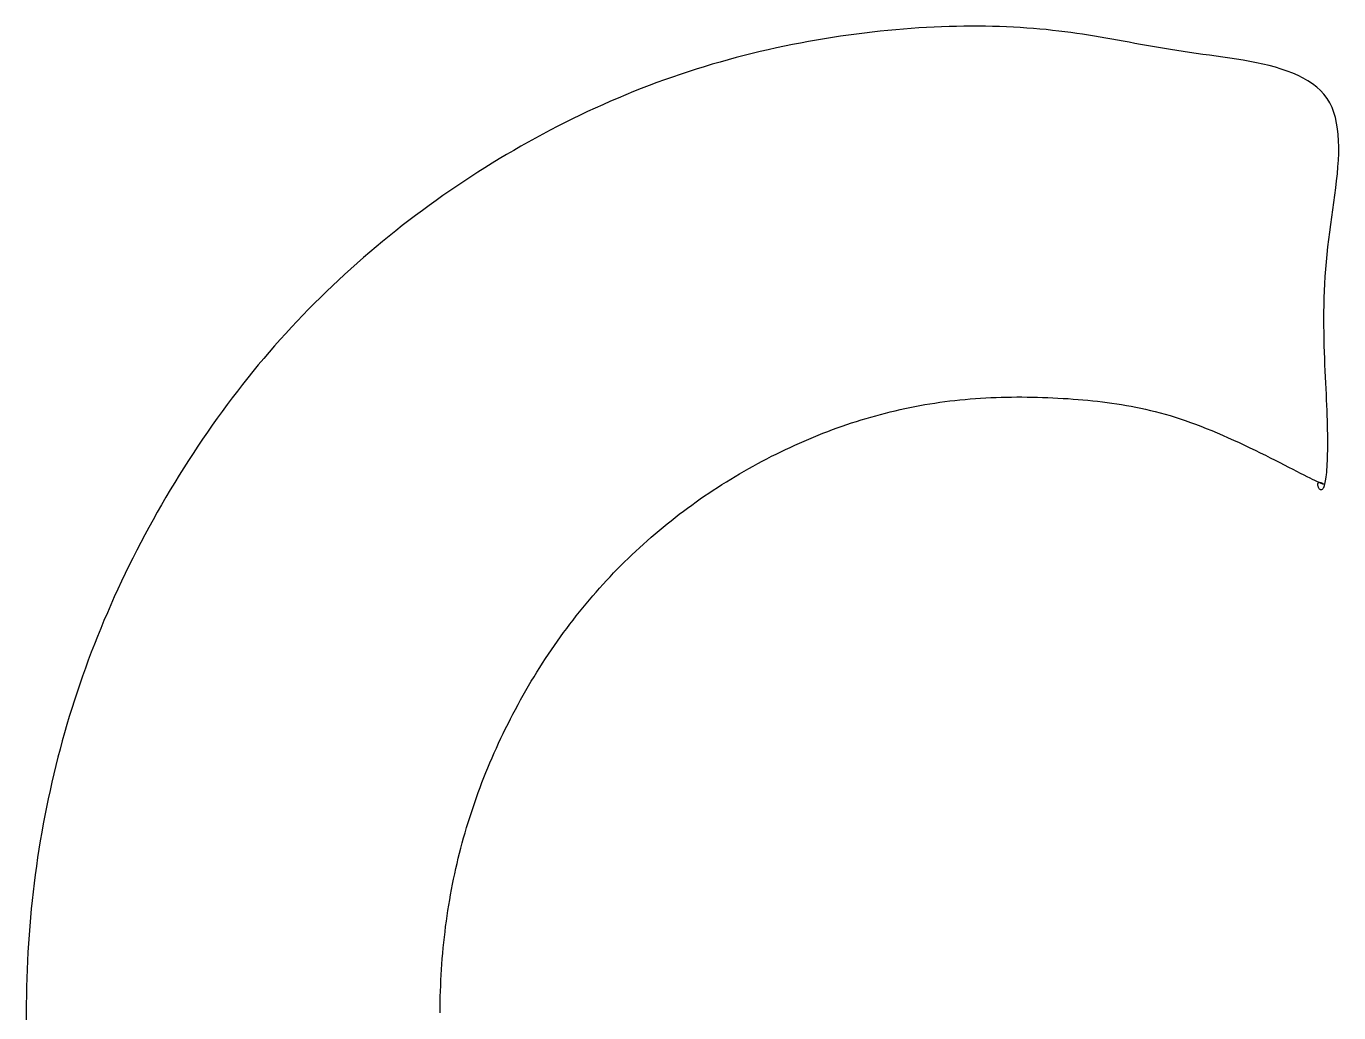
# Model space of a CAD drawing. Extents: x 4 to 588, y 3 to 416.
# Drawn here: x 454.784 to 458.423, y 406.915 to 409.648 of the extents above; entities that cross this region are included whole.
import ezdxf

# ---------------------------------------------------------------- set-up
doc = ezdxf.new("R2010")
doc.units = 0
doc.header["$LTSCALE"] = 0.5
doc.header["$MEASUREMENT"] = 0
doc.layers.add('M2-2-0', color=7, linetype='Continuous')

msp = doc.modelspace()

# ---------------------------------------------------------------- linework, layer by layer
at = {"layer": 'M2-2-0', "color": 7, "linetype": 'Continuous'}
for p, q in [((457.173, 409.6367), (457.1512, 409.6345)), ((457.1946, 409.6387), (457.173, 409.6367)), ((457.2161, 409.6405), (457.1946, 409.6387)), ((457.2375, 409.6421), (457.2161, 409.6405)), ((457.2588, 409.6435), (457.2375, 409.6421)), ((457.2799, 409.6447), (457.2588, 409.6435)), ((457.301, 409.6458), (457.2799, 409.6447)), ((457.3218, 409.6466), (457.301, 409.6458)), ((457.3425, 409.6473), (457.3218, 409.6466)), ((457.3631, 409.6478), (457.3425, 409.6473)), ((457.3835, 409.6481), (457.3631, 409.6478)), ((457.4037, 409.6483), (457.3835, 409.6481)), ((457.4237, 409.6483), (457.4037, 409.6483)), ((457.4435, 409.6481), (457.4237, 409.6483)), ((457.4631, 409.6477), (457.4435, 409.6481)), ((457.4825, 409.6472), (457.4631, 409.6477)), ((457.5017, 409.6465), (457.4825, 409.6472)), ((457.5207, 409.6456), (457.5017, 409.6465)), ((457.5394, 409.6446), (457.5207, 409.6456)), ((457.5579, 409.6434), (457.5394, 409.6446)), ((457.5761, 409.642), (457.5579, 409.6434)), ((457.594, 409.6405), (457.5761, 409.642)), ((457.6117, 409.6389), (457.594, 409.6405)), ((457.6291, 409.637), (457.6117, 409.6389)), ((457.6463, 409.6351), (457.6291, 409.637)), ((456.9304, 409.6019), (456.9081, 409.5976)), ((456.9527, 409.6061), (456.9304, 409.6019)), ((456.975, 409.61), (456.9527, 409.6061)), ((456.9972, 409.6138), (456.975, 409.61)), ((457.0194, 409.6174), (456.9972, 409.6138)), ((457.0415, 409.6207), (457.0194, 409.6174)), ((457.0636, 409.6239), (457.0415, 409.6207)), ((457.0856, 409.6268), (457.0636, 409.6239)), ((457.1076, 409.6296), (457.0856, 409.6268)), ((457.1294, 409.6322), (457.1076, 409.6296)), ((457.1512, 409.6345), (457.1294, 409.6322)), ((457.6632, 409.633), (457.6463, 409.6351)), ((457.6799, 409.6308), (457.6632, 409.633)), ((457.6965, 409.6284), (457.6799, 409.6308)), ((457.7128, 409.626), (457.6965, 409.6284)), ((457.7291, 409.6234), (457.7128, 409.626)), ((457.7452, 409.6208), (457.7291, 409.6234)), ((457.7613, 409.6181), (457.7452, 409.6208)), ((457.7773, 409.6153), (457.7613, 409.6181)), ((457.7933, 409.6125), (457.7773, 409.6153)), ((457.8093, 409.6097), (457.7933, 409.6125)), ((457.8252, 409.6068), (457.8093, 409.6097)), ((457.8413, 409.6038), (457.8252, 409.6068)), ((457.8574, 409.6009), (457.8413, 409.6038)), ((457.8735, 409.598), (457.8574, 409.6009)), ((456.7743, 409.5672), (456.752, 409.5614)), ((456.7965, 409.5727), (456.7743, 409.5672)), ((456.8189, 409.5781), (456.7965, 409.5727)), ((456.8412, 409.5833), (456.8189, 409.5781)), ((456.8635, 409.5883), (456.8412, 409.5833)), ((456.8858, 409.593), (456.8635, 409.5883)), ((456.9081, 409.5976), (456.8858, 409.593)), ((457.8898, 409.595), (457.8735, 409.598)), ((457.9063, 409.5921), (457.8898, 409.595)), ((457.9229, 409.5892), (457.9063, 409.5921)), ((457.9397, 409.5863), (457.9229, 409.5892)), ((457.9567, 409.5835), (457.9397, 409.5863)), ((457.9739, 409.5807), (457.9567, 409.5835)), ((457.9915, 409.578), (457.9739, 409.5807)), ((458.0093, 409.5754), (457.9915, 409.578)), ((458.0274, 409.5728), (458.0093, 409.5754)), ((458.0457, 409.5703), (458.0274, 409.5728)), ((458.0643, 409.5678), (458.0457, 409.5703)), ((458.083, 409.5653), (458.0643, 409.5678)), ((458.1017, 409.5627), (458.083, 409.5653)), ((456.6412, 409.5293), (456.6193, 409.5223)), ((456.6633, 409.5361), (456.6412, 409.5293)), ((456.6854, 409.5428), (456.6633, 409.5361)), ((456.7076, 409.5492), (456.6854, 409.5428)), ((456.7297, 409.5554), (456.7076, 409.5492)), ((456.752, 409.5614), (456.7297, 409.5554)), ((458.1205, 409.56), (458.1017, 409.5627)), ((458.1392, 409.5571), (458.1205, 409.56)), ((458.1578, 409.554), (458.1392, 409.5571)), ((458.1762, 409.5508), (458.1578, 409.554)), ((458.1944, 409.5472), (458.1762, 409.5508)), ((458.2123, 409.5434), (458.1944, 409.5472)), ((458.2298, 409.5392), (458.2123, 409.5434)), ((458.247, 409.5347), (458.2298, 409.5392)), ((458.2636, 409.5297), (458.247, 409.5347)), ((458.2797, 409.5242), (458.2636, 409.5297)), ((456.5321, 409.492), (456.5105, 409.4839)), ((456.5537, 409.4999), (456.5321, 409.492)), ((456.5755, 409.5075), (456.5537, 409.4999)), ((456.5973, 409.515), (456.5755, 409.5075)), ((456.6193, 409.5223), (456.5973, 409.515)), ((458.2952, 409.5183), (458.2797, 409.5242)), ((458.3101, 409.5118), (458.2952, 409.5183)), ((458.3242, 409.5048), (458.3101, 409.5118)), ((458.3375, 409.4972), (458.3242, 409.5048)), ((458.35, 409.4889), (458.3375, 409.4972)), ((456.4461, 409.4584), (456.4248, 409.4494)), ((456.4675, 409.4671), (456.4461, 409.4584)), ((456.4889, 409.4756), (456.4675, 409.4671)), ((456.5105, 409.4839), (456.4889, 409.4756)), ((458.3616, 409.4799), (458.35, 409.4889)), ((458.3722, 409.4702), (458.3616, 409.4799)), ((458.3818, 409.4597), (458.3722, 409.4702)), ((458.3904, 409.4484), (458.3818, 409.4597)), ((456.3614, 409.4215), (456.3404, 409.4118)), ((456.3825, 409.431), (456.3614, 409.4215)), ((456.4036, 409.4403), (456.3825, 409.431)), ((456.4248, 409.4494), (456.4036, 409.4403)), ((458.3978, 409.4363), (458.3904, 409.4484)), ((458.4041, 409.4234), (458.3978, 409.4363)), ((458.4093, 409.4097), (458.4041, 409.4234)), ((456.2987, 409.3918), (456.278, 409.3816)), ((456.3195, 409.4019), (456.2987, 409.3918)), ((456.3404, 409.4118), (456.3195, 409.4019)), ((458.4136, 409.3953), (458.4093, 409.4097)), ((458.417, 409.3802), (458.4136, 409.3953)), ((456.2163, 409.3496), (456.196, 409.3386)), ((456.2368, 409.3604), (456.2163, 409.3496)), ((456.2574, 409.3711), (456.2368, 409.3604)), ((456.278, 409.3816), (456.2574, 409.3711)), ((458.4196, 409.3645), (458.417, 409.3802)), ((458.4214, 409.3481), (458.4196, 409.3645)), ((458.4224, 409.3312), (458.4214, 409.3481)), ((456.1554, 409.316), (456.1353, 409.3044)), ((456.1757, 409.3273), (456.1554, 409.316)), ((456.196, 409.3386), (456.1757, 409.3273)), ((458.4228, 409.3138), (458.4224, 409.3312)), ((458.4226, 409.2959), (458.4228, 409.3138)), ((456.0953, 409.2807), (456.0754, 409.2686)), ((456.1153, 409.2926), (456.0953, 409.2807)), ((456.1353, 409.3044), (456.1153, 409.2926)), ((458.4206, 409.2587), (458.4218, 409.2775)), ((458.4218, 409.2775), (458.4226, 409.2959)), ((456.036, 409.2438), (456.0164, 409.2312)), ((456.0557, 409.2563), (456.036, 409.2438)), ((456.0754, 409.2686), (456.0557, 409.2563)), ((458.4169, 409.2201), (458.419, 409.2396)), ((458.419, 409.2396), (458.4206, 409.2587)), ((455.9775, 409.2054), (455.9582, 409.1923)), ((455.9969, 409.2184), (455.9775, 409.2054)), ((456.0164, 409.2312), (455.9969, 409.2184)), ((458.4121, 409.1804), (458.4146, 409.2004)), ((458.4146, 409.2004), (458.4169, 409.2201)), ((455.92, 409.1655), (455.9011, 409.1519)), ((455.9391, 409.179), (455.92, 409.1655)), ((455.9582, 409.1923), (455.9391, 409.179)), ((458.4093, 409.1601), (458.4121, 409.1804)), ((455.8822, 409.1381), (455.8635, 409.1242)), ((455.9011, 409.1519), (455.8822, 409.1381)), ((458.4036, 409.1192), (458.4065, 409.1398)), ((458.4065, 409.1398), (458.4093, 409.1601)), ((455.8265, 409.0958), (455.8082, 409.0814)), ((455.8449, 409.1101), (455.8265, 409.0958)), ((455.8635, 409.1242), (455.8449, 409.1101)), ((458.3979, 409.078), (458.4007, 409.0986)), ((458.4007, 409.0986), (458.4036, 409.1192)), ((455.79, 409.0668), (455.7719, 409.0521)), ((455.8082, 409.0814), (455.79, 409.0668)), ((458.3926, 409.0366), (458.3952, 409.0573)), ((458.3952, 409.0573), (458.3979, 409.078)), ((455.7362, 409.0222), (455.7186, 409.0071)), ((455.754, 409.0372), (455.7362, 409.0222)), ((455.7719, 409.0521), (455.754, 409.0372)), ((458.3904, 409.0161), (458.3926, 409.0366)), ((455.7011, 408.9917), (455.6837, 408.9763)), ((455.7186, 409.0071), (455.7011, 408.9917)), ((458.3867, 408.9752), (458.3884, 408.9956)), ((458.3884, 408.9956), (458.3904, 409.0161)), ((455.6665, 408.9607), (455.6495, 408.945)), ((455.6837, 408.9763), (455.6665, 408.9607)), ((458.3841, 408.9349), (458.3853, 408.955)), ((458.3853, 408.955), (458.3867, 408.9752)), ((455.6159, 408.9131), (455.5994, 408.8969)), ((455.6326, 408.9291), (455.6159, 408.9131)), ((455.6495, 408.945), (455.6326, 408.9291)), ((458.3825, 408.8953), (458.3832, 408.915)), ((458.3832, 408.915), (458.3841, 408.9349)), ((455.583, 408.8806), (455.5667, 408.8642)), ((455.5994, 408.8969), (455.583, 408.8806)), ((458.3818, 408.8563), (458.3821, 408.8757)), ((458.3821, 408.8757), (458.3825, 408.8953)), ((455.5506, 408.8476), (455.5347, 408.8309)), ((455.5667, 408.8642), (455.5506, 408.8476)), ((458.3817, 408.8372), (458.3818, 408.8563)), ((458.3818, 408.8182), (458.3817, 408.8372)), ((455.5189, 408.814), (455.5033, 408.797)), ((455.5347, 408.8309), (455.5189, 408.814)), ((458.382, 408.7995), (458.3818, 408.8182)), ((455.4878, 408.7798), (455.4724, 408.7625)), ((455.5033, 408.797), (455.4878, 408.7798)), ((458.3823, 408.7811), (458.382, 408.7995)), ((458.3827, 408.7629), (458.3823, 408.7811)), ((455.4422, 408.7274), (455.4273, 408.7096)), ((455.4572, 408.745), (455.4422, 408.7274)), ((455.4724, 408.7625), (455.4572, 408.745)), ((458.3833, 408.745), (458.3827, 408.7629)), ((458.3839, 408.7273), (458.3833, 408.745)), ((458.3846, 408.71), (458.3839, 408.7273)), ((455.4125, 408.6917), (455.3979, 408.6737)), ((455.4273, 408.7096), (455.4125, 408.6917)), ((458.3853, 408.693), (458.3846, 408.71)), ((458.3861, 408.6763), (458.3853, 408.693)), ((455.3834, 408.6554), (455.3691, 408.6371)), ((455.3979, 408.6737), (455.3834, 408.6554)), ((458.3868, 408.66), (458.3861, 408.6763)), ((458.3876, 408.644), (458.3868, 408.66)), ((455.3549, 408.6185), (455.3409, 408.5999)), ((455.3691, 408.6371), (455.3549, 408.6185)), ((457.4153, 408.6168), (457.4296, 408.6177)), ((457.4296, 408.6177), (457.444, 408.6186)), ((457.444, 408.6186), (457.4583, 408.6193)), ((457.4583, 408.6193), (457.4727, 408.6199)), ((457.4727, 408.6199), (457.4871, 408.6203)), ((457.4871, 408.6203), (457.5015, 408.6207)), ((457.5015, 408.6207), (457.5159, 408.6209)), ((457.5159, 408.6209), (457.5303, 408.621)), ((457.5303, 408.621), (457.5446, 408.621)), ((457.5446, 408.621), (457.559, 408.6209)), ((457.559, 408.6209), (457.5733, 408.6207)), ((457.5733, 408.6207), (457.5876, 408.6204)), ((457.5876, 408.6204), (457.6018, 408.6199)), ((457.6018, 408.6199), (457.616, 408.6194)), ((457.616, 408.6194), (457.6302, 408.6188)), ((457.6302, 408.6188), (457.6443, 408.618)), ((457.6443, 408.618), (457.6583, 408.6172)), ((458.3884, 408.6283), (458.3876, 408.644)), ((458.3891, 408.6131), (458.3884, 408.6283)), ((455.3409, 408.5999), (455.327, 408.581)), ((457.1793, 408.5797), (457.1929, 408.5829)), ((457.1929, 408.5829), (457.2065, 408.5861)), ((457.2065, 408.5861), (457.2201, 408.589)), ((457.2201, 408.589), (457.2337, 408.5919)), ((457.2337, 408.5919), (457.2474, 408.5946)), ((457.2474, 408.5946), (457.2611, 408.5972)), ((457.2611, 408.5972), (457.2749, 408.5997)), ((457.2749, 408.5997), (457.2887, 408.602)), ((457.2887, 408.602), (457.3026, 408.6042)), ((457.3026, 408.6042), (457.3165, 408.6062)), ((457.3165, 408.6062), (457.3305, 408.6081)), ((457.3305, 408.6081), (457.3445, 408.6099)), ((457.3445, 408.6099), (457.3585, 408.6116)), ((457.3585, 408.6116), (457.3727, 408.6131)), ((457.3727, 408.6131), (457.3868, 408.6144)), ((457.3868, 408.6144), (457.4011, 408.6157)), ((457.4011, 408.6157), (457.4153, 408.6168)), ((457.6583, 408.6172), (457.6722, 408.6163)), ((457.6722, 408.6163), (457.6861, 408.6153)), ((457.6861, 408.6153), (457.6999, 408.6142)), ((457.6999, 408.6142), (457.7136, 408.6131)), ((457.7136, 408.6131), (457.7272, 408.6118)), ((457.7272, 408.6118), (457.7407, 408.6104)), ((457.7407, 408.6104), (457.7541, 408.609)), ((457.7541, 408.609), (457.7675, 408.6074)), ((457.7675, 408.6074), (457.7808, 408.6058)), ((457.7808, 408.6058), (457.7941, 408.604)), ((457.7941, 408.604), (457.8074, 408.602)), ((457.8074, 408.602), (457.8206, 408.5999)), ((457.8206, 408.5999), (457.8339, 408.5977)), ((457.8339, 408.5977), (457.8471, 408.5953)), ((457.8471, 408.5953), (457.8604, 408.5927)), ((457.8604, 408.5927), (457.8737, 408.59)), ((457.8737, 408.59), (457.8871, 408.587)), ((457.8871, 408.587), (457.9005, 408.5839)), ((457.9005, 408.5839), (457.914, 408.5806)), ((458.3898, 408.5982), (458.3891, 408.6131)), ((458.3904, 408.5837), (458.3898, 408.5982)), ((458.3909, 408.5697), (458.3904, 408.5837)), ((455.3132, 408.562), (455.2996, 408.5429)), ((455.327, 408.581), (455.3132, 408.562)), ((457.0589, 408.5445), (457.0722, 408.5489)), ((457.0722, 408.5489), (457.0855, 408.5532)), ((457.0855, 408.5532), (457.0988, 408.5574)), ((457.0988, 408.5574), (457.1122, 408.5614)), ((457.1122, 408.5614), (457.1255, 408.5653)), ((457.1255, 408.5653), (457.1389, 408.5691)), ((457.1389, 408.5691), (457.1524, 408.5728)), ((457.1524, 408.5728), (457.1658, 408.5763)), ((457.1658, 408.5763), (457.1793, 408.5797)), ((457.914, 408.5806), (457.9276, 408.577)), ((457.9276, 408.577), (457.9413, 408.5732)), ((457.9413, 408.5732), (457.9551, 408.5692)), ((457.9551, 408.5692), (457.969, 408.565)), ((457.969, 408.565), (457.983, 408.5605)), ((457.983, 408.5605), (457.9972, 408.5557)), ((457.9972, 408.5557), (458.0115, 408.5507)), ((458.0115, 408.5507), (458.026, 408.5454)), ((458.026, 408.5454), (458.0407, 408.5398)), ((458.3913, 408.556), (458.3909, 408.5697)), ((458.3917, 408.5428), (458.3913, 408.556)), ((455.2861, 408.5235), (455.2727, 408.5041)), ((455.2996, 408.5429), (455.2861, 408.5235)), ((456.9534, 408.5044), (456.9665, 408.5098)), ((456.9665, 408.5098), (456.9797, 408.5152)), ((456.9797, 408.5152), (456.9928, 408.5204)), ((456.9928, 408.5204), (457.006, 408.5254)), ((457.006, 408.5254), (457.0192, 408.5304)), ((457.0192, 408.5304), (457.0324, 408.5352)), ((457.0324, 408.5352), (457.0456, 408.5399)), ((457.0456, 408.5399), (457.0589, 408.5445)), ((458.0407, 408.5398), (458.0556, 408.5339)), ((458.0556, 408.5339), (458.0706, 408.5278)), ((458.0706, 408.5278), (458.0857, 408.5214)), ((458.0857, 408.5214), (458.1009, 408.5149)), ((458.1009, 408.5149), (458.1161, 408.5082)), ((458.392, 408.5301), (458.3917, 408.5428)), ((458.3922, 408.5177), (458.392, 408.5301)), ((458.3923, 408.5058), (458.3922, 408.5177)), ((455.2595, 408.4844), (455.2464, 408.4646)), ((455.2727, 408.5041), (455.2595, 408.4844)), ((456.8756, 408.4692), (456.8885, 408.4753)), ((456.8885, 408.4753), (456.9014, 408.4814)), ((456.9014, 408.4814), (456.9144, 408.4873)), ((456.9144, 408.4873), (456.9274, 408.4931)), ((456.9274, 408.4931), (456.9404, 408.4988)), ((456.9404, 408.4988), (456.9534, 408.5044)), ((458.1161, 408.5082), (458.1313, 408.5013)), ((458.1313, 408.5013), (458.1464, 408.4944)), ((458.1464, 408.4944), (458.1614, 408.4874)), ((458.1614, 408.4874), (458.1762, 408.4803)), ((458.1762, 408.4803), (458.1908, 408.4733)), ((458.1908, 408.4733), (458.2052, 408.4663)), ((458.392, 408.4627), (458.3922, 408.4728)), ((458.3922, 408.4728), (458.3923, 408.4834)), ((458.3923, 408.4944), (458.3923, 408.5058)), ((458.3923, 408.4834), (458.3923, 408.4944)), ((455.2334, 408.4447), (455.2206, 408.4246)), ((455.2464, 408.4646), (455.2334, 408.4447)), ((456.7993, 408.4296), (456.8119, 408.4365)), ((456.8119, 408.4365), (456.8245, 408.4433)), ((456.8245, 408.4433), (456.8372, 408.4499)), ((456.8372, 408.4499), (456.85, 408.4565)), ((456.85, 408.4565), (456.8628, 408.4629)), ((456.8628, 408.4629), (456.8756, 408.4692)), ((458.2052, 408.4663), (458.2193, 408.4594)), ((458.2193, 408.4594), (458.233, 408.4525)), ((458.233, 408.4525), (458.2464, 408.4458)), ((458.2464, 408.4458), (458.2594, 408.4393)), ((458.2594, 408.4393), (458.2718, 408.4329)), ((458.391, 408.4353), (458.3914, 408.444)), ((458.3914, 408.444), (458.3917, 408.4531)), ((458.3917, 408.4531), (458.392, 408.4627)), ((455.208, 408.4044), (455.1955, 408.3841)), ((455.2206, 408.4246), (455.208, 408.4044)), ((456.7371, 408.3935), (456.7494, 408.401)), ((456.7494, 408.401), (456.7618, 408.4083)), ((456.7618, 408.4083), (456.7743, 408.4155)), ((456.7743, 408.4155), (456.7868, 408.4226)), ((456.7868, 408.4226), (456.7993, 408.4296)), ((458.2718, 408.4329), (458.2838, 408.4268)), ((458.2838, 408.4268), (458.2952, 408.421)), ((458.2952, 408.421), (458.306, 408.4154)), ((458.306, 408.4154), (458.3161, 408.4102)), ((458.3161, 408.4102), (458.3256, 408.4054)), ((458.3256, 408.4054), (458.3343, 408.4009)), ((458.3343, 408.4009), (458.3423, 408.3969)), ((458.388, 408.3993), (458.3887, 408.4055)), ((458.3887, 408.4055), (458.3894, 408.4122)), ((458.3894, 408.4122), (458.39, 408.4194)), ((458.39, 408.4194), (458.3906, 408.4271)), ((458.3906, 408.4271), (458.391, 408.4353)), ((455.1831, 408.3637), (455.1709, 408.3431)), ((455.1955, 408.3841), (455.1831, 408.3637)), ((456.6885, 408.3626), (456.7005, 408.3705)), ((456.7005, 408.3705), (456.7127, 408.3783)), ((456.7127, 408.3783), (456.7249, 408.386)), ((456.7249, 408.386), (456.7371, 408.3935)), ((458.3423, 408.3969), (458.3494, 408.3933)), ((458.3494, 408.3933), (458.3557, 408.3902)), ((458.3557, 408.3902), (458.3611, 408.3876)), ((458.3611, 408.3876), (458.3658, 408.3854)), ((458.3641, 408.3806), (458.3639, 408.3794)), ((458.3639, 408.3794), (458.3639, 408.378)), ((458.3639, 408.378), (458.364, 408.3766)), ((458.364, 408.3766), (458.3644, 408.3751)), ((458.3645, 408.3816), (458.3641, 408.3806)), ((458.3644, 408.3751), (458.3648, 408.3736)), ((458.3651, 408.3825), (458.3645, 408.3816)), ((458.3648, 408.3736), (458.3654, 408.3721)), ((458.3659, 408.3831), (458.3651, 408.3825)), ((458.3654, 408.3721), (458.3661, 408.3706)), ((458.3658, 408.3854), (458.3698, 408.3836)), ((458.367, 408.3835), (458.3659, 408.3831)), ((458.3661, 408.3706), (458.367, 408.3692)), ((458.3682, 408.3837), (458.367, 408.3835)), ((458.367, 408.3692), (458.3679, 408.3679)), ((458.3679, 408.3679), (458.3689, 408.3668)), ((458.3696, 408.3837), (458.3682, 408.3837)), ((458.3689, 408.3668), (458.37, 408.3658)), ((458.371, 408.3835), (458.3696, 408.3837)), ((458.3698, 408.3836), (458.373, 408.3821)), ((458.37, 408.3658), (458.3711, 408.365)), ((458.3725, 408.3831), (458.371, 408.3835)), ((458.3711, 408.365), (458.3723, 408.3645)), ((458.3723, 408.3645), (458.3736, 408.3642)), ((458.374, 408.3827), (458.3725, 408.3831)), ((458.373, 408.3821), (458.3756, 408.381)), ((458.3736, 408.3642), (458.3748, 408.3643)), ((458.3755, 408.3822), (458.374, 408.3827)), ((458.3748, 408.3643), (458.3761, 408.3647)), ((458.3769, 408.3817), (458.3755, 408.3822)), ((458.3756, 408.381), (458.3777, 408.3802)), ((458.3761, 408.3647), (458.3774, 408.3654)), ((458.3781, 408.3811), (458.3769, 408.3817)), ((458.3774, 408.3654), (458.3786, 408.3666)), ((458.3777, 408.3802), (458.3792, 408.3797)), ((458.3792, 408.3806), (458.3781, 408.3811)), ((458.3786, 408.3666), (458.3799, 408.3682)), ((458.38, 408.3801), (458.3792, 408.3806)), ((458.3792, 408.3797), (458.3801, 408.3794)), ((458.3799, 408.3682), (458.3811, 408.3702)), ((458.3806, 408.3797), (458.38, 408.3801)), ((458.3801, 408.3794), (458.3807, 408.3794)), ((458.3808, 408.3795), (458.3806, 408.3797)), ((458.3807, 408.3794), (458.3808, 408.3795)), ((458.3811, 408.3702), (458.3823, 408.3728)), ((458.3823, 408.3728), (458.3834, 408.3759)), ((458.3834, 408.3759), (458.3844, 408.3795)), ((458.3844, 408.3795), (458.3854, 408.3837)), ((458.3854, 408.3837), (458.3863, 408.3884)), ((458.3863, 408.3884), (458.3872, 408.3936)), ((458.3872, 408.3936), (458.388, 408.3993)), ((455.1709, 408.3431), (455.1589, 408.3224)), ((456.6292, 408.3216), (456.6409, 408.33)), ((456.6409, 408.33), (456.6527, 408.3383)), ((456.6527, 408.3383), (456.6646, 408.3466)), ((456.6646, 408.3466), (456.6765, 408.3547)), ((456.6765, 408.3547), (456.6885, 408.3626)), ((455.147, 408.3016), (455.1353, 408.2806)), ((455.1589, 408.3224), (455.147, 408.3016)), ((456.5831, 408.287), (456.5945, 408.2958)), ((456.5945, 408.2958), (456.606, 408.3045)), ((456.606, 408.3045), (456.6176, 408.3131)), ((456.6176, 408.3131), (456.6292, 408.3216)), ((455.1238, 408.2596), (455.1124, 408.2385)), ((455.1353, 408.2806), (455.1238, 408.2596)), ((456.5383, 408.2507), (456.5494, 408.2599)), ((456.5494, 408.2599), (456.5605, 408.269)), ((456.5605, 408.269), (456.5718, 408.2781)), ((456.5718, 408.2781), (456.5831, 408.287)), ((455.1124, 408.2385), (455.1012, 408.2173)), ((456.4948, 408.213), (456.5056, 408.2226)), ((456.5056, 408.2226), (456.5164, 408.2321)), ((456.5164, 408.2321), (456.5273, 408.2414)), ((456.5273, 408.2414), (456.5383, 408.2507)), ((455.0902, 408.196), (455.0794, 408.1747)), ((455.1012, 408.2173), (455.0902, 408.196)), ((456.4528, 408.1738), (456.4632, 408.1838)), ((456.4632, 408.1838), (456.4736, 408.1936)), ((456.4736, 408.1936), (456.4842, 408.2033)), ((456.4842, 408.2033), (456.4948, 408.213)), ((455.0687, 408.1532), (455.0582, 408.1317)), ((455.0794, 408.1747), (455.0687, 408.1532)), ((456.4223, 408.1435), (456.4324, 408.1537)), ((456.4324, 408.1537), (456.4426, 408.1638)), ((456.4426, 408.1638), (456.4528, 408.1738)), ((455.0479, 408.1101), (455.0378, 408.0885)), ((455.0582, 408.1317), (455.0479, 408.1101)), ((456.383, 408.1019), (456.3927, 408.1124)), ((456.3927, 408.1124), (456.4025, 408.1229)), ((456.4025, 408.1229), (456.4124, 408.1332)), ((456.4124, 408.1332), (456.4223, 408.1435)), ((455.0378, 408.0885), (455.0279, 408.0668)), ((456.3544, 408.0697), (456.3639, 408.0805)), ((456.3639, 408.0805), (456.3734, 408.0912)), ((456.3734, 408.0912), (456.383, 408.1019)), ((455.0182, 408.045), (455.0087, 408.0232)), ((455.0279, 408.0668), (455.0182, 408.045)), ((456.3176, 408.0254), (456.3267, 408.0366)), ((456.3267, 408.0366), (456.3359, 408.0477)), ((456.3359, 408.0477), (456.3451, 408.0588)), ((456.3451, 408.0588), (456.3544, 408.0697)), ((454.9994, 408.0014), (454.9903, 407.9795)), ((455.0087, 408.0232), (454.9994, 408.0014)), ((456.2909, 407.9913), (456.2998, 408.0028)), ((456.2998, 408.0028), (456.3086, 408.0141)), ((456.3086, 408.0141), (456.3176, 408.0254)), ((454.9903, 407.9795), (454.9814, 407.9576)), ((456.265, 407.9562), (456.2736, 407.968)), ((456.2736, 407.968), (456.2822, 407.9797)), ((456.2822, 407.9797), (456.2909, 407.9913)), ((454.9727, 407.9356), (454.9642, 407.9136)), ((454.9814, 407.9576), (454.9727, 407.9356)), ((456.2399, 407.9203), (456.2482, 407.9324)), ((456.2482, 407.9324), (456.2566, 407.9443)), ((456.2566, 407.9443), (456.265, 407.9562)), ((454.9559, 407.8915), (454.9478, 407.8694)), ((454.9642, 407.9136), (454.9559, 407.8915)), ((456.2155, 407.8834), (456.2235, 407.8958)), ((456.2235, 407.8958), (456.2317, 407.9081)), ((456.2317, 407.9081), (456.2399, 407.9203)), ((454.9478, 407.8694), (454.9399, 407.8472)), ((456.1919, 407.8458), (456.1997, 407.8584)), ((456.1997, 407.8584), (456.2075, 407.871)), ((456.2075, 407.871), (456.2155, 407.8834)), ((454.9322, 407.825), (454.9246, 407.8027)), ((454.9399, 407.8472), (454.9322, 407.825)), ((456.1691, 407.8074), (456.1766, 407.8203)), ((456.1766, 407.8203), (456.1842, 407.8331)), ((456.1842, 407.8331), (456.1919, 407.8458)), ((454.9246, 407.8027), (454.9173, 407.7804)), ((456.1473, 407.7684), (456.1545, 407.7815)), ((456.1545, 407.7815), (456.1618, 407.7945)), ((456.1618, 407.7945), (456.1691, 407.8074)), ((454.9102, 407.758), (454.9033, 407.7356)), ((454.9173, 407.7804), (454.9102, 407.758)), ((456.1332, 407.742), (456.1402, 407.7552)), ((456.1402, 407.7552), (456.1473, 407.7684)), ((454.8966, 407.7131), (454.89, 407.6905)), ((454.9033, 407.7356), (454.8966, 407.7131)), ((456.1129, 407.7021), (456.1196, 407.7155)), ((456.1196, 407.7155), (456.1263, 407.7288)), ((456.1263, 407.7288), (456.1332, 407.742)), ((454.89, 407.6905), (454.8837, 407.6679)), ((456.0936, 407.6617), (456.0999, 407.6752)), ((456.0999, 407.6752), (456.1064, 407.6887)), ((456.1064, 407.6887), (456.1129, 407.7021)), ((454.8776, 407.6452), (454.8716, 407.6225)), ((454.8837, 407.6679), (454.8776, 407.6452)), ((456.0813, 407.6346), (456.0874, 407.6482)), ((456.0874, 407.6482), (456.0936, 407.6617)), ((454.8659, 407.5997), (454.8603, 407.5768)), ((454.8716, 407.6225), (454.8659, 407.5997)), ((456.0638, 407.5937), (456.0695, 407.6074)), ((456.0695, 407.6074), (456.0754, 407.621)), ((456.0754, 407.621), (456.0813, 407.6346)), ((454.8603, 407.5768), (454.855, 407.5539)), ((456.0474, 407.5526), (456.0527, 407.5663)), ((456.0527, 407.5663), (456.0582, 407.58)), ((456.0582, 407.58), (456.0638, 407.5937)), ((454.8498, 407.5309), (454.8449, 407.5078)), ((454.855, 407.5539), (454.8498, 407.5309)), ((456.0371, 407.525), (456.0422, 407.5388)), ((456.0422, 407.5388), (456.0474, 407.5526)), ((454.8449, 407.5078), (454.8401, 407.4846)), ((456.0225, 407.4835), (456.0272, 407.4973)), ((456.0272, 407.4973), (456.0321, 407.5112)), ((456.0321, 407.5112), (456.0371, 407.525)), ((454.8355, 407.4614), (454.8311, 407.4382)), ((454.8401, 407.4846), (454.8355, 407.4614)), ((456.009, 407.4416), (456.0134, 407.4556)), ((456.0134, 407.4556), (456.0179, 407.4695)), ((456.0179, 407.4695), (456.0225, 407.4835)), ((454.8311, 407.4382), (454.8269, 407.4148)), ((456.0006, 407.4135), (456.0047, 407.4276)), ((456.0047, 407.4276), (456.009, 407.4416)), ((454.8229, 407.3914), (454.8191, 407.3679)), ((454.8269, 407.4148), (454.8229, 407.3914)), ((455.9889, 407.3711), (455.9927, 407.3853)), ((455.9927, 407.3853), (455.9966, 407.3994)), ((455.9966, 407.3994), (456.0006, 407.4135)), ((454.8155, 407.3444), (454.8121, 407.3208)), ((454.8191, 407.3679), (454.8155, 407.3444)), ((455.9818, 407.3426), (455.9853, 407.3569)), ((455.9853, 407.3569), (455.9889, 407.3711)), ((454.8121, 407.3208), (454.8088, 407.2972)), ((455.9719, 407.2996), (455.9751, 407.314)), ((455.9751, 407.314), (455.9784, 407.3283)), ((455.9784, 407.3283), (455.9818, 407.3426)), ((454.8058, 407.2735), (454.803, 407.2498)), ((454.8088, 407.2972), (454.8058, 407.2735)), ((455.9659, 407.2707), (455.9688, 407.2852)), ((455.9688, 407.2852), (455.9719, 407.2996)), ((454.803, 407.2498), (454.8003, 407.226)), ((455.9578, 407.2271), (455.9604, 407.2417)), ((455.9604, 407.2417), (455.9631, 407.2562)), ((455.9631, 407.2562), (455.9659, 407.2707)), ((454.7979, 407.2022), (454.7956, 407.1784)), ((454.8003, 407.226), (454.7979, 407.2022)), ((455.953, 407.1978), (455.9554, 407.2125)), ((455.9554, 407.2125), (455.9578, 407.2271)), ((454.7956, 407.1784), (454.7936, 407.1545)), ((455.9467, 407.1536), (455.9487, 407.1684)), ((455.9487, 407.1684), (455.9508, 407.1831)), ((455.9508, 407.1831), (455.953, 407.1978)), ((454.7917, 407.1306), (454.7901, 407.1067)), ((454.7936, 407.1545), (454.7917, 407.1306)), ((455.9431, 407.124), (455.9449, 407.1388)), ((455.9449, 407.1388), (455.9467, 407.1536)), ((454.7901, 407.1067), (454.7886, 407.0827)), ((455.9386, 407.0794), (455.94, 407.0943)), ((455.94, 407.0943), (455.9415, 407.1091)), ((455.9415, 407.1091), (455.9431, 407.124)), ((454.7873, 407.0588), (454.7862, 407.0348)), ((454.7886, 407.0827), (454.7873, 407.0588)), ((455.9362, 407.0495), (455.9374, 407.0644)), ((455.9374, 407.0644), (455.9386, 407.0794)), ((454.7862, 407.0348), (454.7854, 407.0107)), ((455.9335, 407.0046), (455.9343, 407.0196)), ((455.9343, 407.0196), (455.9352, 407.0346)), ((455.9352, 407.0346), (455.9362, 407.0495)), ((454.7847, 406.9867), (454.7842, 406.9627)), ((454.7854, 407.0107), (454.7847, 406.9867)), ((455.9323, 406.9746), (455.9329, 406.9896)), ((455.9329, 406.9896), (455.9335, 407.0046)), ((454.7842, 406.9627), (454.7839, 406.9386)), ((455.9314, 406.9296), (455.9316, 406.9446)), ((455.9316, 406.9446), (455.9319, 406.9596)), ((455.9319, 406.9596), (455.9323, 406.9746)), ((454.7839, 406.9386), (454.7839, 406.9146)), ((454.7839, 406.9146), (454.784, 406.8906)), ((455.9314, 406.9146), (455.9314, 406.9296))]:
    msp.add_line(p, q, dxfattribs=at)

doc.saveas('drawing.dxf')
